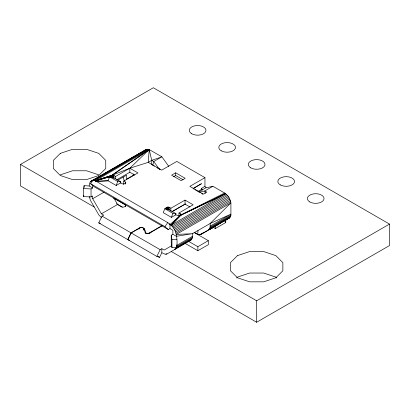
<?xml version="1.0" encoding="UTF-8"?>
<svg xmlns="http://www.w3.org/2000/svg" width="410" height="410" viewBox="0 0 410 410"><rect width="100%" height="100%" fill="white"/><g stroke="black" fill="none" stroke-linecap="round" stroke-linejoin="round"><path stroke-width="0.61" d="M145.437 233.628C145.909 230.399 143.684 226.033 140.03 227.642L130.985 232.834L127.669 239.553L98.728 222.845L102.049 216.126L103.725 215.158L101.403 213.815L92.686 198.717L92.686 196.036L91.046 196.979L83.635 196.585L83.635 188.528L84.096 185.694L89.195 185.971L92.686 187.985L92.686 185.11M194.268 232.531L208.326 240.655L208.326 244.683L197.866 250.72L184.874 243.232M89.195 185.971L89.513 183.198L91.071 181.159L146.457 149.312L149.214 149.583L161.909 156.825L168.843 166.439M198.783 191.89L205.6 187.954L212.903 186.263L224.593 193.018C228.016 195.155 230.292 198.932 230.907 202.888L230.907 215.214L229.764 217.736L200.536 234.617L197.779 234.341L197.979 230.522M151.07 232.444C149.399 233.505 146.447 234.428 145.048 232.47C144.863 229.574 143.372 226.535 140.22 227.801L131.22 232.967L127.899 239.686L156.84 256.399L160.156 249.68L161.837 248.706L161.837 252.734L164.933 254.159L166.716 254.138L191.296 239.947L192.439 237.426L192.515 233.679L210.181 223.481L230.989 214.102L210.181 226.115L209.869 228.216L208.962 229.749L215.737 225.966L211.806 228.109M83.635 196.585L83.819 195.447M111.059 177.099L110.72 176.167L111.679 175.388L129.816 168.223L148.236 162.35L151.726 160.336L161.909 156.825L153.77 161.519L152.792 165.092L154.319 166.219M120.217 183.157L120.75 181.779L112.617 177.079L109.598 176.807L108.055 180.789L96.212 181.568M95.202 181.107L108.055 180.789L116.189 185.484L117.731 181.507L120.75 181.779M175.418 215.03L175.957 213.651L167.823 208.951L164.799 208.68L163.257 212.662L171.395 217.356L176.074 214.655C177.709 217.341 184.28 214.886 178.98 212.98L193.156 204.79L185.023 200.095L170.842 208.28C170.094 206.666 164.856 206.563 166.265 208.972M171.395 217.356L172.938 213.379L175.957 213.651M175.142 249.275L176.049 247.742L192.203 238.415M156.84 256.399L159.562 257.337L161.837 252.734M172.876 234.279L172.876 230.256L169.971 228.58L168.295 229.549L93.91 186.601L90.595 183.716L93.316 179.631L167.7 222.574C176.689 227.565 177.632 238.025 176.838 247.291L171.928 247.558L171.236 243.279L171.236 235.227L172.876 234.279L176.361 236.293L192.515 233.679L176.285 234.423L230.907 202.888L210.181 223.481L210.181 226.115M168.295 229.549L164.974 226.658L167.7 222.574M138.928 229.164L140.03 227.642M144.52 150.813L145.693 149.624M224.593 193.018L180.989 214.896L225.592 193.684L170.97 225.218L180.031 215.675L169.971 224.552L169.971 228.58M180.892 215.086L225.592 193.684L180.743 215.26L170.97 225.218L180.308 215.563M170.97 225.218L180.543 215.419M236.596 277.97L237.472 277.093L249.639 273.034L263.681 273.034L275.848 277.093L276.724 277.97M111.986 177.602L111.986 175.306L149.214 149.583L151.726 160.336L151.726 164.364L152.792 165.092M110.679 177.51L110.72 176.167L95.187 180.938L111.679 175.388L149.214 149.583L148.236 162.35L161.719 170.135L176.828 161.412L204.954 177.648L204.954 186.371L206.102 187.806M224.439 220.944L229.764 217.736L200.536 234.617M20.5 164.441L153.34 87.745L389.5 224.091L389.5 245.559L256.66 322.255L20.5 185.909L20.5 164.441L94.228 207.004M90.42 181.666L146.457 149.312M147.313 149.199L92.686 180.738L91.071 181.159M94.167 180.513L148.241 149.291M95.14 180.805L149.214 149.583L129.816 168.223L115.64 176.408L113.637 175.342L111.986 175.306M83.635 188.528L91.046 188.928L92.686 187.985M116.727 179.805L129.816 172.246L134.7 175.065M117.67 180.267L126.505 175.167L126.505 179.196L133.624 175.085M92.686 198.717L103.991 192.193M116.189 185.484L120.868 182.783C122.503 185.469 129.078 183.014 123.774 181.107L137.955 172.917L129.816 168.223L129.816 172.246M101.403 213.815L117.557 204.487L122.011 207.05C123.261 207.552 126.511 206.425 125.593 204.985L113.698 198.107M175.664 172.82L171.6 175.167L181.128 180.672L185.197 178.319L175.664 172.82L175.664 175.5L183.08 179.78M173.63 176.679L175.664 175.5M204.954 177.648L189.845 186.371L203.324 194.155L206.814 192.141L204.764 190.963L199.327 192.218M193.166 188.482L201.469 183.69L193.1 188.585L194.176 189.21M198.327 191.203L201.469 189.394L201.469 188.385L204.954 186.371M212.903 186.263L204.764 190.963L205.256 193.315M171.933 211.678L185.023 204.118L189.902 206.937M172.328 211.519L185.54 203.888M162.129 225.561L148.933 233.182L146.739 233.331L145.437 232.557M149.342 233.239L162.462 225.649M171.949 226.053L226.571 194.519M172.871 227.032L227.499 195.493M173.727 228.129L228.349 196.595M174.491 229.323L229.113 197.789M175.142 230.579L229.764 199.045M175.664 231.87L230.292 200.336M176.049 233.162L230.676 201.628M171.785 245.646L164.159 250.049L161.837 248.706M176.361 245.641L192.515 236.314M176.285 246.748L192.439 237.426M210.104 227.222L230.907 215.214M209.869 228.216L230.676 216.203M165.86 254.251L166.937 253.631M174.475 249.28L175.552 248.655M175.664 248.588L191.824 239.261M199.68 234.725L201.828 233.485M202.899 232.865L203.975 232.244M209.341 229.149L230.292 217.054M213.123 227.324L215.296 228.58L225.756 222.538L225.741 220.016M188.661 241.387L197.866 246.697L208.326 240.655M171.288 251.494L256.66 300.786L389.5 224.091M208.962 229.749L217.361 225.028M60.352 174.834L72.519 170.775L86.561 170.775L98.728 174.834M110.679 176.361L95.187 180.943L110.695 176.556M171.236 235.227L171.928 239.507L176.838 239.24M98.728 222.845L100.363 223.409M127.669 239.553L128.755 239.932M127.899 239.686L129.534 240.25M194.053 232.285L197.779 234.341M151.726 160.336L153.77 161.519L159.331 169.207M201.469 189.394L202.473 189.973M156.886 167.68L157.963 168.3M159.044 168.925L160.12 169.545M195.257 189.83L199.029 192.013M201.725 193.566L202.806 194.191M109.598 176.807L117.731 181.507M164.799 208.68L172.938 213.379M168.869 223.916L169.971 224.552M90.595 183.716L164.974 226.658M102.049 216.126L130.985 232.834M131.22 232.967L160.156 249.68M157.927 256.388L159.562 257.337M116.404 203.698L122.349 207.132M101.603 217.869L98.846 214.958L90.42 200.362L89.277 196.518M201.469 188.385L202.601 189.794M113.821 198.02L117.557 204.487M224.593 220.493L225.756 222.538M124.24 180.836L123.097 176.992M176.459 244.934L176.838 247.291M256.66 300.786L256.66 322.255M215.296 226.279L215.296 228.58M197.866 246.697L197.866 250.72M185.023 200.095L185.023 204.118M180.948 214.317L180.948 215.465M180.825 214.133L180.825 215.286M180.651 213.964L180.651 215.691M178.98 212.98L178.98 215.855M171.928 239.507L171.928 247.558M170.842 208.28L170.842 211.155M169.13 207.316L169.13 210.192M168.838 207.214L168.838 209.515M168.525 207.142L168.525 209.443M168.192 207.101L168.192 209.402M167.854 207.096L167.854 209.397M167.516 207.122L167.516 209.418M167.193 207.173L167.193 209.474M166.885 207.26L166.885 208.987M166.609 207.373L166.609 209.1M166.368 207.516L166.368 208.664M166.173 207.675L166.173 208.823M166.024 207.849L166.024 208.997M144.023 228.36L144.023 229.969M143.838 228.129L143.838 229.738M143.715 228.426L143.715 230.036M133.419 173.963L133.419 175.239M125.742 182.445L125.742 183.593M125.619 182.26L125.619 183.987M125.701 205.087L125.701 206.235M125.593 204.985L125.593 206.707M125.445 182.091L125.445 183.818M123.774 181.107L123.774 184.556M115.64 176.408L115.64 178.709M113.929 175.444L113.929 178.319M113.637 175.342L113.637 178.217M113.319 175.27L113.319 177.571M112.986 175.229L112.986 177.53M112.647 175.224L112.647 177.525M112.309 175.249L112.309 177.55M111.679 175.388L111.679 177.115M111.407 177.228L111.407 175.506L95.192 180.923L110.818 175.977L110.818 177.125M111.166 177.366L111.166 175.644L95.181 180.928L110.966 175.803L110.966 177.525M91.046 188.928L91.046 196.979M84.096 185.694L84.096 187.554M60.352 153.361L53.331 160.382L53.331 168.495L60.352 175.516L72.519 179.57L86.561 179.57L98.728 175.516L105.749 168.495L105.749 160.382L98.728 153.361L86.561 149.307L72.519 149.307L60.352 153.361M237.472 255.62L230.451 262.641L230.451 270.754L237.472 277.775L249.639 281.829L263.681 281.829L275.848 277.775L282.869 270.754L282.869 262.641L275.848 255.62L263.681 251.566L249.639 251.566L237.472 255.62M309.796 201.935A8.349 4.823 0 0 0 323.767 199.772A8.349 4.823 0 0 0 313.537 193.868A8.349 4.823 0 0 0 309.796 201.935M280.276 184.889A8.349 4.823 0 0 0 294.247 182.727A8.349 4.823 0 0 0 284.017 176.823A8.349 4.823 0 0 0 280.276 184.889M250.756 167.849A8.349 4.823 0 0 0 264.727 165.686A8.349 4.823 0 0 0 254.497 159.782A8.349 4.823 0 0 0 250.756 167.849M221.236 150.803A8.349 4.823 0 0 0 235.207 148.64A8.349 4.823 0 0 0 224.977 142.736A8.349 4.823 0 0 0 221.236 150.803M191.716 133.762A8.349 4.823 0 0 0 205.687 131.6A8.349 4.823 0 0 0 195.457 125.696A8.349 4.823 0 0 0 191.716 133.762"/></g></svg>
